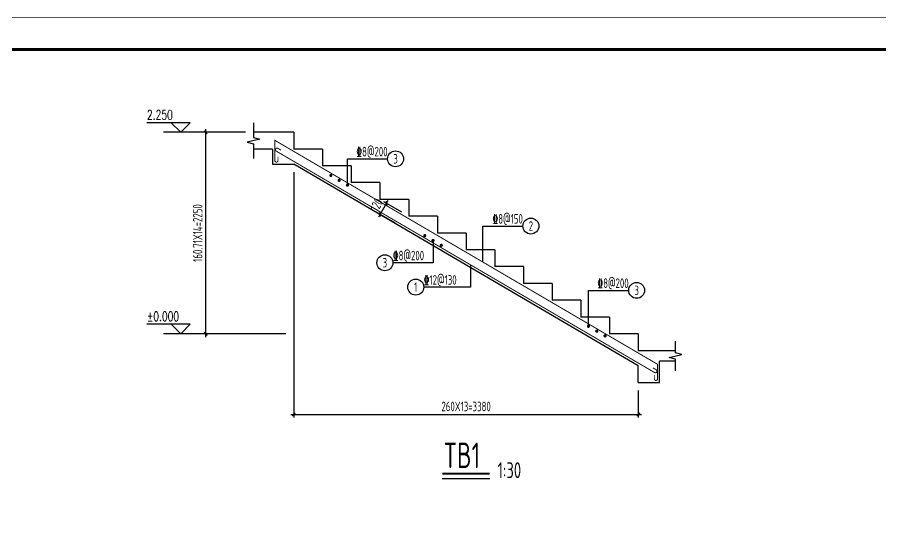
# Model space of a CAD drawing. Extents: x 5827 to 252697, y -546879 to 4066219.
# Drawn here: x 68865 to 95940, y -446712 to -430677 of the extents above; entities that cross this region are included whole.
import ezdxf
from ezdxf.enums import TextEntityAlignment as Align

# ---------------------------------------------------------------- set-up
doc = ezdxf.new("R2010")
doc.units = 0
doc.header["$MEASUREMENT"] = 0
for name, color, linetype in [('BORDER', 6, 'Continuous'), ('DIM', 3, 'Continuous'), ('DIM_ELEV', 3, 'Continuous'), ('FRAME', 3, 'Continuous'), ('NUM', 7, 'Continuous'), ('PUB_TEXT', 7, 'Continuous'), ('REIN', 1, 'Continuous'), ('STAIR_DE', 7, 'Continuous'), ('TEXT', 7, 'Continuous'), ('THIN', 7, 'Continuous'), ('填充', 8, 'Continuous')]:
    doc.layers.add(name, color=color, linetype=linetype)
doc.styles.add('_TCH_DIM', font='SIMPLEX', dxfattribs={"bigfont": 'GBCBIG'})
doc.styles.add('TSSD_Dimension', font='Tssdeng.shx', dxfattribs={"width": 0.7, "bigfont": 'hztxt.shx'})
doc.styles.add('TSSD_Label', font='Tssdeng.shx', dxfattribs={"width": 0.7, "bigfont": 'hztxt.shx'})
doc.styles.add('TSSD_Num', font='Tssdeng.shx', dxfattribs={"width": 0.7, "bigfont": 'hztxt.shx'})
doc.styles.add('TSSD_Rein', font='Tssdeng.shx', dxfattribs={"width": 0.7, "bigfont": 'hztxt.shx'})
doc.dimstyles.new('TSSD_30_100', dxfattribs={"dimtxt": 300, "dimasz": 100, "dimexe": 100, "dimexo": 250, "dimgap": 100, "dimtad": 1, "dimdec": 0, "dimlfac": 0.3, "dimzin": 0, "dimdsep": 46, "dimtxsty": 'TSSD_Dimension', "dimblk": 'ARCHTICK', "dimcen": 0, "dimdle": 100, "dimclrt": 7, "dimadec": 0, "dimazin": 0, "dimtfac": 1, "dimtdec": 0, "dimtix": 1, "dimtmove": 2, "dimatfit": 3, "dimfxl": 0, "dimtolj": 1, "dimtzin": 0, "dimarcsym": 0})

# ---------------------------------------------------------------- blocks, each defined once
blk = doc.blocks.new('A$C2F0C53E4')
at = {"layer": 'FRAME'}
for points in [[(10, 42010, 20, 20, 0), (10, 10, 20, 20, 0), (59410, 10, 20, 20, 0), (59410, 42010, 20, 20, 0)], [(2510, 41010, 100, 100, 0), (2510, 1010, 100, 100, 0), (58410, 1010, 100, 100, 0), (58410, 41010, 100, 100, 0)]]:
    blk.add_lwpolyline(points, format="xyseb", close=True, dxfattribs=at)
blk = doc.blocks.new('_ArchTick')
at = {"color": 0, "linetype": 'ByBlock', "const_width": 0.4}
blk.add_lwpolyline([(-0.5, -0.5), (0.5, 0.5)], dxfattribs=at)
blk = doc.blocks.new('*D514')
at = {"layer": 'Defpoints', "color": 0, "transparency": 16777216}
for p in [(77539, -435282), (88339, -442129), (88339, -443129)]:
    blk.add_point(p, dxfattribs=at)
at = {"layer": 'DIM', "color": 0, "lineweight": -2, "transparency": 16777216}
for p, q in [((77539, -435532), (77539, -443229)), ((88339, -442379), (88339, -443229)), ((77439, -443129), (88439, -443129))]:
    blk.add_line(p, q, dxfattribs=at)
at = {"layer": 'DIM', "color": 0, "lineweight": -2, "transparency": 16777216, "xscale": 100, "yscale": 100, "zscale": 100, "rotation": 180}
blk.add_blockref('_ArchTick', (77539, -443129), dxfattribs=at)
at = {"layer": 'DIM', "color": 0, "lineweight": -2, "transparency": 16777216, "xscale": 100, "yscale": 100, "zscale": 100}
blk.add_blockref('_ArchTick', (88339, -443129), dxfattribs=at)
at = {"layer": 'DIM', "color": 7, "transparency": 16777216, "insert": (82939, -442879), "char_height": 300, "attachment_point": 5, "style": 'TSSD_Dimension'}
blk.add_mtext('\\A1;260X13=3380', dxfattribs=at)
blk = doc.blocks.new('*D515')
at = {"layer": 'Defpoints', "color": 0, "transparency": 16777216}
for p in [(76272, -434282), (74772, -440602), (77539, -440602)]:
    blk.add_point(p, dxfattribs=at)
at = {"layer": 'DIM', "color": 0, "lineweight": -2, "transparency": 16777216}
for p, q in [((74772, -434182), (74772, -440702)), ((76022, -434282), (74672, -434282)), ((77289, -440602), (74672, -440602))]:
    blk.add_line(p, q, dxfattribs=at)
at = {"layer": 'DIM', "color": 0, "lineweight": -2, "transparency": 16777216, "xscale": 100, "yscale": 100, "zscale": 100}
for p, rotation in [((74772, -434282), 90), ((74772, -440602), 270)]:
    blk.add_blockref('_ArchTick', p, dxfattribs=dict(at, rotation=rotation))
at = {"layer": 'DIM', "color": 7, "transparency": 16777216, "insert": (74522, -437442), "char_height": 300, "attachment_point": 5, "rotation": 90, "style": 'TSSD_Dimension'}
blk.add_mtext('\\A1;160.71X14=2250', dxfattribs=at)
blk = doc.blocks.new('*D516')
at = {"layer": 'Defpoints', "color": 0, "transparency": 16777216}
for p in [(80244, -436855), (81139, -436915), (80936, -437260)]:
    blk.add_point(p, dxfattribs=at)
at = {"layer": 'DIM', "color": 0, "lineweight": -2, "transparency": 16777216}
for p, q in [((80446, -436510), (80497, -436424)), ((80446, -436510), (80244, -436855)), ((80923, -436789), (80360, -436460)), ((80721, -437134), (80158, -436805)), ((80244, -436855), (80194, -436942))]:
    blk.add_line(p, q, dxfattribs=at)
at = {"layer": 'DIM', "color": 0, "lineweight": -2, "transparency": 16777216, "xscale": 100, "yscale": 100, "zscale": 100}
for p, rotation in [((80446, -436510), 239.6644615007814), ((80244, -436855), 59.66446150078145)]:
    blk.add_blockref('_ArchTick', p, dxfattribs=dict(at, rotation=rotation))
at = {"layer": 'DIM', "color": 7, "transparency": 16777216, "insert": (80130, -436557), "char_height": 300, "attachment_point": 5, "rotation": 59.6645, "style": 'TSSD_Dimension'}
blk.add_mtext('\\A1;120', dxfattribs=at)
blk = doc.blocks.new('_reinbk')
blk.add_line((0, 0), (0, 0))
blk = doc.blocks.new('ts_reino')
at = {"color": 0, "linetype": 'ByBlock', "lineweight": -2}
blk.add_circle((0, 0), 0.5, dxfattribs=at)
at = {"color": 0, "linetype": 'ByBlock', "lineweight": -2, "style": 'TSSD_Num', "width": 0.7}
blk.add_attdef('A', text='', height=0.6, dxfattribs=at).set_placement((0, 0), align=Align.MIDDLE_CENTER)

msp = doc.modelspace()

# ---------------------------------------------------------------- linework, layer by layer
at = {"ltscale": 1000}
for p, q in [((75606, -434281.922), (73446.5, -434281.922)), ((75606, -440601.922), (73446.5, -440601.922))]:
    msp.add_line(p, q, dxfattribs=at)
at = {"layer": 'BORDER'}
msp.add_line((82191.445, -445134.05), (83682.439, -445134.05), dxfattribs=at)
at = {"layer": 'BORDER', "const_width": 70}
msp.add_lwpolyline([(82191.445, -444984.05), (83682.439, -444984.05)], dxfattribs=at)
at = {"layer": 'DIM_ELEV'}
for p, q in [((74289.836, -433981.922), (72932.489, -433981.922)), ((73989.836, -434281.922), (73689.836, -433981.922)), ((73989.836, -434281.922), (74289.836, -433981.922)), ((74289.836, -440301.922), (72932.489, -440301.922)), ((73989.836, -440601.922), (73689.836, -440301.922)), ((73989.836, -440601.922), (74289.836, -440301.922))]:
    msp.add_line(p, q, dxfattribs=at)
at = {"layer": 'REIN', "const_width": 30}
for points in [[(77040.219, -435046.922), (77040.219, -435166.922, -1), (76940.219, -435166.922), (76940.219, -434533.794), (80038.502, -436346.863)], [(77137.449, -434846.178), (77033.879, -434785.571, 1), (76983.373, -434871.879), (88847.015, -441814.307, 1), (88897.521, -441727.998), (88793.951, -441667.391)], [(88840.169, -441893.589), (88840.169, -442013.589, 1), (88940.169, -442013.589), (88940.169, -441555.987), (80038.502, -436346.863)]]:
    msp.add_lwpolyline(points, format="xyb", dxfattribs=at)
at = {"layer": 'REIN', "const_width": 50}
for points in [[(78673.919, -435638.271, 1), (78723.919, -435638.271, 1)], [(78932.844, -435789.79, 1), (78982.844, -435789.79, 1)], [(79191.769, -435941.309, 1), (79241.769, -435941.309, 1)], [(81618.211, -437523.436, 1), (81668.211, -437523.436, 1)], [(81877.135, -437674.955, 1), (81927.135, -437674.955, 1)], [(82136.06, -437826.473, 1), (82186.06, -437826.473, 1)], [(86751.419, -440365.104, 1), (86801.419, -440365.104, 1)], [(87010.344, -440516.623, 1), (87060.344, -440516.623, 1)], [(87269.269, -440668.142, 1), (87319.269, -440668.142, 1)]]:
    msp.add_lwpolyline(points, format="xyb", close=True, dxfattribs=at)
at = {"layer": 'STAIR_DE'}
for p, q in [((77538.502, -434281.922), (76271.836, -434281.922)), ((77538.502, -434281.922), (77538.502, -434808.589)), ((76871.836, -434808.589), (76271.836, -434808.589)), ((76871.836, -434808.589), (76871.836, -435281.922)), ((78438.502, -434808.589), (77538.502, -434808.589)), ((78438.502, -434808.589), (78438.502, -435335.256)), ((76871.836, -435281.922), (77538.502, -435281.922)), ((77538.502, -435272.044), (77538.502, -435281.922)), ((77538.502, -435272.044), (88338.502, -441592.044)), ((79338.502, -435335.256), (78438.502, -435335.256)), ((79338.502, -435335.256), (79338.502, -435861.922)), ((80238.502, -435861.922), (79338.502, -435861.922)), ((80238.502, -435861.922), (80238.502, -436388.589)), ((81138.502, -436388.589), (80238.502, -436388.589)), ((81138.502, -436388.589), (81138.502, -436915.256)), ((82038.502, -436915.256), (81138.502, -436915.256)), ((82038.502, -436915.256), (82038.502, -437441.922)), ((82938.502, -437441.922), (82038.502, -437441.922)), ((82938.502, -437441.922), (82938.502, -437968.589)), ((83838.502, -437968.589), (82938.502, -437968.589)), ((83838.502, -437968.589), (83838.502, -438495.256)), ((84738.502, -438495.256), (83838.502, -438495.256)), ((84738.502, -438495.256), (84738.502, -439021.922)), ((85638.502, -439021.922), (84738.502, -439021.922)), ((85638.502, -439021.922), (85638.502, -439548.589)), ((86538.502, -439548.589), (85638.502, -439548.589)), ((86538.502, -439548.589), (86538.502, -440075.256)), ((87438.502, -440075.256), (86538.502, -440075.256)), ((87438.502, -440075.256), (87438.502, -440601.922)), ((88338.502, -440601.922), (87438.502, -440601.922)), ((88338.502, -440601.922), (88338.502, -441128.589)), ((88338.502, -441128.589), (89505.169, -441128.589)), ((89005.169, -442128.589), (89005.169, -441461.922)), ((89505.169, -441461.922), (89005.169, -441461.922)), ((88338.502, -442128.589), (88338.502, -441592.044)), ((88338.502, -442128.589), (89005.169, -442128.589))]:
    msp.add_line(p, q, dxfattribs=at)
at = {"layer": 'TEXT'}
for points in [[(79216.769, -435941.309), (79216.769, -435114.642), (80476.769, -435114.642)], [(83459.14, -438348.57), (83459.14, -437221.903), (84719.14, -437221.903)], [(81902.135, -437674.955), (81902.135, -438372.455), (80642.135, -438372.455)], [(83079.08, -438438.997), (83079.08, -439136.497), (81609.08, -439136.497)], [(86776.419, -440365.104), (86776.419, -439238.437), (88036.419, -439238.437)]]:
    msp.add_lwpolyline(points, dxfattribs=at)
at = {"layer": 'THIN'}
for points in [[(76271.836, -433981.922), (76271.836, -434445.256), (76471.836, -434495.256), (76071.836, -434595.256), (76271.836, -434645.256), (76271.836, -435108.589)], [(89505.169, -441761.922), (89505.169, -441395.256), (89305.169, -441345.256), (89705.169, -441245.256), (89505.169, -441195.256), (89505.169, -440828.589)], [(89505.169, -441761.922), (89505.169, -441395.256), (89305.169, -441345.256), (89705.169, -441245.256), (89505.169, -441195.256), (89505.169, -440828.589)]]:
    msp.add_lwpolyline(points, dxfattribs=at)

# ---------------------------------------------------------------- block references
at = {"layer": 'NUM'}
ref = msp.add_blockref('ts_reino', (80726.769, -435114.642), dxfattribs=dict(at, xscale=500, yscale=500, zscale=500))
ref.add_attrib('4', '3', dxfattribs={"height": 300, "style": 'TSSD_Num', "width": 0.7}).set_placement((80726.769, -435114.642), align=Align.MIDDLE_CENTER)
ref = msp.add_blockref('ts_reino', (84969.14, -437221.903), dxfattribs=dict(at, xscale=500, yscale=500, zscale=500))
ref.add_attrib('3', '2', dxfattribs={"height": 300, "style": 'TSSD_Num', "width": 0.7}).set_placement((84969.14, -437221.903), align=Align.MIDDLE_CENTER)
ref = msp.add_blockref('ts_reino', (80392.135, -438372.455), dxfattribs=dict(at, xscale=500, yscale=500, zscale=500))
ref.add_attrib('4', '3', dxfattribs={"height": 300, "style": 'TSSD_Num', "width": 0.7}).set_placement((80392.135, -438372.455), align=Align.MIDDLE_CENTER)
ref = msp.add_blockref('ts_reino', (81359.08, -439136.497), dxfattribs=dict(at, xscale=500, yscale=500, zscale=500))
ref.add_attrib('1', '1', dxfattribs={"height": 300, "style": 'TSSD_Num', "width": 0.7}).set_placement((81359.08, -439136.497), align=Align.MIDDLE_CENTER)
ref = msp.add_blockref('ts_reino', (88286.419, -439238.437), dxfattribs=dict(at, xscale=500, yscale=500, zscale=500))
ref.add_attrib('4', '3', dxfattribs={"height": 300, "style": 'TSSD_Num', "width": 0.7}).set_placement((88286.419, -439238.437), align=Align.MIDDLE_CENTER)
at = {"layer": 'TEXT', "xscale": 100, "yscale": 100, "zscale": 100}
for p, rotation in [((78179.532, -435259.022), 270), ((79216.769, -435941.309), 270), ((81902.135, -437674.955), 90), ((83079.08, -438438.997), 90), ((86776.419, -440365.104), 270), ((88164.752, -441102.225), 270)]:
    msp.add_blockref('_reinbk', p, dxfattribs=dict(at, rotation=rotation))
at = {"layer": '填充'}
msp.add_blockref('A$C2F0C53E4', (46554, -472697), dxfattribs=at)

# ---------------------------------------------------------------- texts
at = {"layer": 'BORDER', "style": 'TSSD_Label', "width": 0.7}
for s, height, p in [('TB1', 800, (82233.914, -444811.167)), ('1:30', 500, (83925.559, -445127.225))]:
    msp.add_text(s, height=height, dxfattribs=at).set_placement(p)
at = {"layer": 'PUB_TEXT', "style": '_TCH_DIM', "width": 0.705882}
for s, p in [('2.250', (72932.489, -433881.922)), ('%%P0.000', (72932.489, -440201.922))]:
    msp.add_text(s, height=297.5, dxfattribs=at).set_placement(p)
at = {"layer": 'TEXT', "style": 'TSSD_Rein', "width": 0.7}
for s, p in [('%%1328@200', (80476.769, -435039.642)), ('%%1328@150', (84719.14, -437146.903)), ('%%1328@200', (88036.419, -439163.437))]:
    msp.add_text(s, height=300, dxfattribs=at).set_placement(p, align=Align.RIGHT)
msp.add_text('%%1328@200', height=300, dxfattribs=at).set_placement((80642.135, -438297.455))
at = {"layer": 'TEXT', "color": 4, "style": 'TSSD_Rein', "width": 0.7}
msp.add_text('%%13212@130', height=300, dxfattribs=at).set_placement((81609.08, -439061.497))

# ---------------------------------------------------------------- dimensions: what is measured, and where the dimension line sits
at = {"layer": 'DIM'}
dim = msp.add_linear_dim(base=(74771.836, -440601.922), p1=(76271.836, -434281.922), p2=(77538.502, -440601.922), angle=90, text='160.71X14=2250', dimstyle='TSSD_30_100', dxfattribs=at)
dim.commit()
dim.dimension.update_dxf_attribs({"geometry": '*D515', "text_midpoint": (74521.836, -437441.922)})
dim = msp.add_linear_dim(base=(88338.502, -443128.589), p1=(77538.502, -435281.922), p2=(88338.502, -442128.589), text='260X13=3380', dimstyle='TSSD_30_100', dxfattribs=at)
dim.commit()
dim.dimension.update_dxf_attribs({"geometry": '*D514', "text_midpoint": (82938.502, -442878.589)})
dim = msp.add_linear_dim(base=(80244.263, -436855.415), p1=(81138.502, -436915.256), p2=(80936.477, -437260.489), angle=239.6644615, dimstyle='TSSD_30_100', dxfattribs=at)
dim.commit()
dim.dimension.update_dxf_attribs({"geometry": '*D516', "text_midpoint": (80129.505, -436556.533)})

doc.saveas('drawing.dxf')
